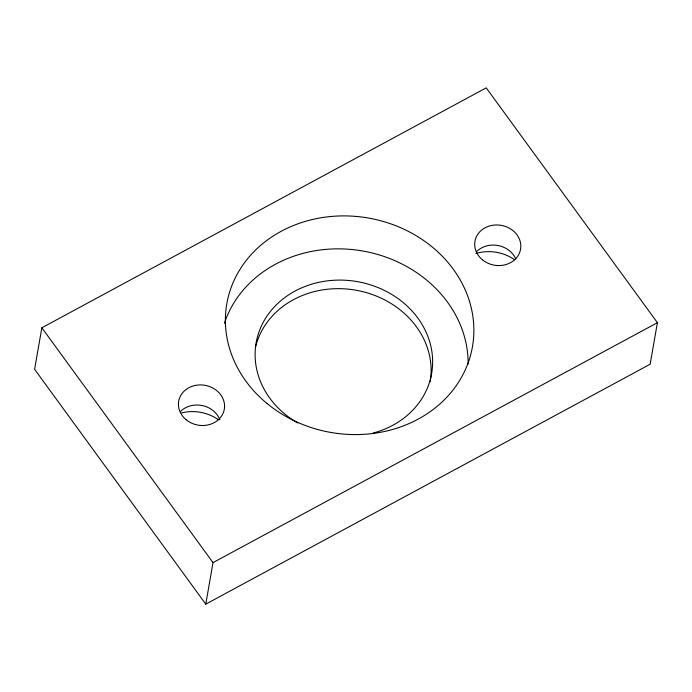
<?xml version="1.0" encoding="UTF-8"?>
<svg xmlns="http://www.w3.org/2000/svg" width="692" height="692" viewBox="0 0 692 692"><rect width="100%" height="100%" fill="white"/><g stroke="black" fill="none" stroke-linecap="round" stroke-linejoin="round"><path stroke-width="1.04" d="M41.849 327.783L34.6 369.303L205.775 604.142L650.151 364.217L657.4 322.697L486.225 87.858L41.849 327.783L213.015 562.613L205.775 604.142M213.015 562.613L657.4 322.697M224.424 323.259A124.698 108.852 9.9 0 1 361.622 250.807A124.698 108.852 9.9 0 1 468.121 364.07M297.733 422.976A89.069 77.746 9.9 0 1 280.563 300.942A89.069 77.746 9.9 0 1 418.876 319.522A89.069 77.746 9.9 0 1 372.979 433.088M180.716 411.169A23.156 20.215 9.9 0 1 219.874 419.802M476.97 251.222A23.156 20.215 9.9 0 1 515.791 259.016M255.677 346.562A89.069 77.746 9.9 0 1 358.37 290.666A89.069 77.746 9.9 0 1 430.173 381.75M181.615 412.916A40.084 34.989 9.9 0 1 218.326 419.698M475.914 253.506A40.084 34.989 9.9 0 1 514.58 259.751M267.19 403.626A124.698 108.852 9.9 0 0 471.356 352.072A124.698 108.852 9.9 0 0 310.327 220.021A124.698 108.852 9.9 0 0 267.19 403.626M186.183 419.767A23.156 20.215 9.9 0 0 224.104 410.2A23.156 20.215 9.9 0 0 194.201 385.669A23.156 20.215 9.9 0 0 186.183 419.767M482.445 259.82A23.156 20.215 9.9 0 0 520.358 250.253A23.156 20.215 9.9 0 0 490.455 225.722A23.156 20.215 9.9 0 0 482.445 259.82"/></g></svg>
